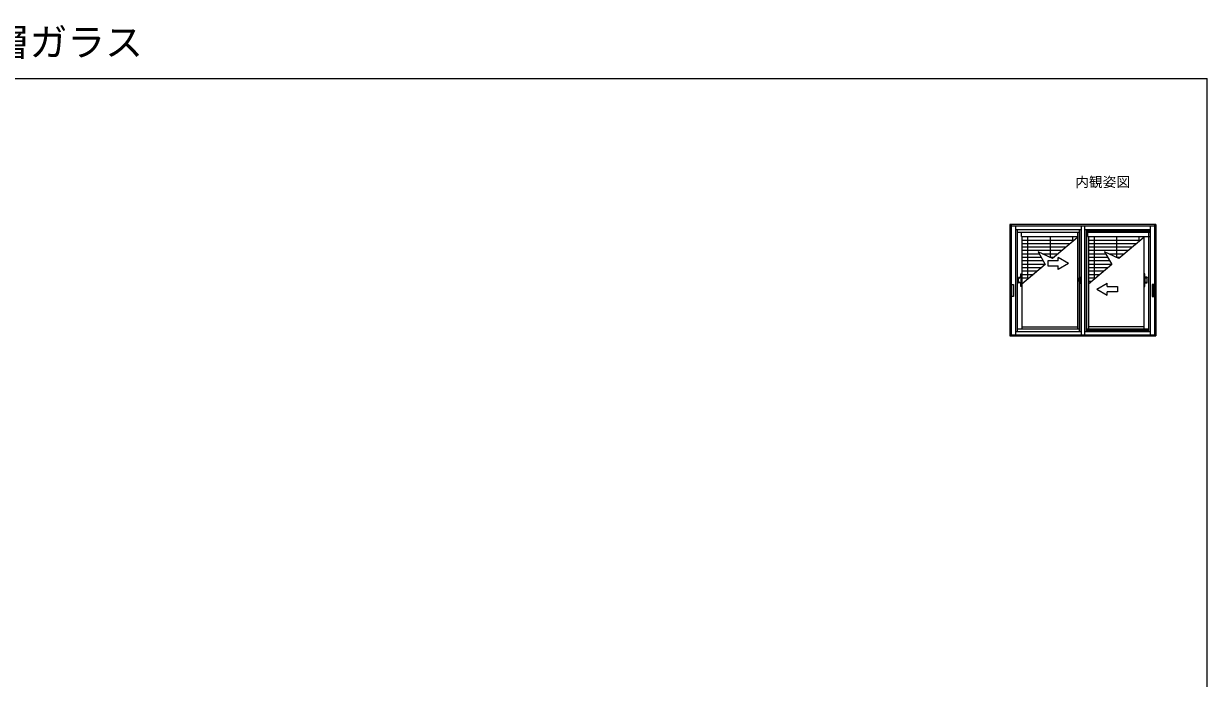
# Model space of a CAD drawing. Units: millimetres, scale not verified. Extents: x -525 to 525, y -783 to 779.
# Drawn here: x -165 to 525, y 398 to 779 of the extents above; entities that cross this region are included whole.
import ezdxf
from ezdxf.enums import TextEntityAlignment as Align

# ---------------------------------------------------------------- set-up
doc = ezdxf.new("R2010")
doc.units = ezdxf.units.MM
doc.header["$LTSCALE"] = 4
for name, color, linetype in [('0-1_USER1', 3, 'Continuous'), ('0-2_YKK_11', 7, 'Continuous'), ('0-6_YKK_A1', 4, 'Continuous'), ('0-8_YKK_ZWAK', 7, 'Continuous')]:
    doc.layers.add(name, color=color, linetype=linetype)
doc.styles.add('ＭＳ ゴシック', font='')
doc.styles.get('ＭＳ ゴシック').set_extended_font_data('MS Gothic')

msp = doc.modelspace()

# ---------------------------------------------------------------- linework, layer by layer
at = {"layer": '0-2_YKK_11'}
for p, q in [((414.275, 657.625), (450.425, 657.625)), ((454.575, 659.05), (491.825, 659.05)), ((454.575, 658.25), (491.825, 658.25)), ((454.575, 657.625), (491.825, 657.625)), ((416.7, 654.99), (449.55, 654.99)), ((455.45, 654.99), (491.825, 654.99)), ((490.725, 600.63), (454.575, 600.63)), ((490.725, 599.83), (454.575, 599.83))]:
    msp.add_line(p, q, dxfattribs=at)
at = {"layer": '0-6_YKK_A1', "color": 7}
for p, q in [((495, 662.1), (410, 662.1)), ((410, 662.1), (410, 597.1)), ((410.7, 662.1), (410.7, 597.1)), ((494.3, 662.1), (494.3, 597.1)), ((495, 662.1), (495, 597.1)), ((494.3, 661), (410.7, 661)), ((413.175, 661), (413.175, 597.8)), ((413.3, 661.015), (413.3, 661)), ((413.3, 659.125), (413.3, 599.73)), ((414.275, 659.125), (414.275, 599.73)), ((450.425, 659.125), (450.425, 631.236)), ((451.4, 659.125), (451.4, 599.73)), ((453.6, 659.125), (453.6, 599.73)), ((454.575, 659.125), (454.575, 599.73)), ((490.725, 659.125), (490.725, 599.73)), ((491.7, 659.125), (491.7, 599.73)), ((491.825, 597.8), (491.825, 661)), ((416.95, 654.99), (416.95, 601.255)), ((449.3, 654.99), (449.3, 601.255)), ((455.7, 654.99), (455.7, 601.255)), ((488.05, 654.99), (488.05, 601.255)), ((450.425, 628.598), (450.425, 599.73)), ((414.275, 601.255), (450.425, 601.255)), ((416.95, 602.38), (449.3, 602.38)), ((454.575, 601.255), (490.725, 601.255)), ((488.05, 602.38), (455.7, 602.38)), ((410, 597.1), (495, 597.1)), ((410.7, 597.8), (494.3, 597.8)), ((413.175, 599.73), (451.525, 599.73)), ((453.475, 599.73), (491.825, 599.73))]:
    msp.add_line(p, q, dxfattribs=at)
at = {"layer": '0-6_YKK_A1'}
for p, q in [((413.175, 659.125), (451.525, 659.125)), ((416.7, 654.99), (416.7, 657.615)), ((449.55, 654.99), (449.55, 657.615)), ((451.525, 661), (451.525, 597.8)), ((453.475, 661), (453.475, 597.8)), ((453.475, 659.125), (491.825, 659.125)), ((455.45, 654.99), (455.45, 657.615)), ((416.95, 652.99), (447.566, 652.99)), ((416.95, 650.99), (445.183, 650.99)), ((416.95, 648.99), (442.799, 648.99)), ((420.272, 654.99), (420.272, 630.13)), ((433.366, 654.99), (433.366, 642.927)), ((449.3, 654.445), (434.776, 642.257)), ((446.41, 654.99), (446.41, 652.02)), ((455.7, 652.99), (486.217, 652.99)), ((455.7, 650.99), (483.883, 650.99)), ((455.7, 648.99), (481.499, 648.99)), ((459.023, 654.99), (459.023, 630.13)), ((472.066, 654.99), (472.066, 642.927)), ((488.05, 654.528), (473.426, 642.257)), ((485.06, 654.99), (485.06, 652.02)), ((416.95, 646.99), (440.416, 646.99)), ((416.95, 644.99), (427.133, 644.99)), ((416.95, 642.99), (428.238, 642.99)), ((426.46, 646.207), (430.586, 638.741)), ((434.776, 642.257), (426.46, 646.207)), ((429.022, 644.99), (438.032, 644.99)), ((433.233, 642.99), (435.649, 642.99)), ((444.175, 639.365), (438.175, 642.829)), ((438.175, 640.865), (438.175, 642.829)), ((455.7, 646.99), (479.116, 646.99)), ((455.7, 644.99), (465.833, 644.99)), ((455.7, 642.99), (466.938, 642.99)), ((465.16, 646.207), (469.286, 638.741)), ((473.476, 642.257), (465.16, 646.207)), ((467.722, 644.99), (476.732, 644.99)), ((471.933, 642.99), (474.349, 642.99)), ((416.95, 640.99), (429.343, 640.99)), ((416.95, 638.99), (430.448, 638.99)), ((430.536, 638.741), (416.95, 627.342)), ((416.95, 636.99), (428.498, 636.99)), ((416.95, 634.99), (426.065, 634.99)), ((444.175, 639.365), (438.175, 635.901)), ((438.175, 635.901), (438.175, 637.865)), ((455.7, 640.99), (468.043, 640.99)), ((455.7, 638.99), (469.148, 638.99)), ((469.286, 638.741), (455.7, 627.341)), ((455.7, 636.99), (467.198, 636.99)), ((455.7, 634.99), (464.815, 634.99)), ((415.078, 628.019), (415.078, 631.211)), ((415.127, 631.261), (416.334, 631.261)), ((416.334, 627.969), (415.127, 627.969)), ((415.708, 631.011), (415.558, 630.861)), ((415.558, 630.861), (415.858, 630.861)), ((415.858, 630.861), (415.708, 631.011)), ((416.348, 631.236), (416.348, 627.994)), ((416.358, 633.147), (416.358, 633.24)), ((416.358, 625.99), (416.358, 627.971)), ((416.767, 631.258), (416.363, 631.258)), ((416.363, 627.972), (416.767, 627.972)), ((416.408, 633.29), (416.683, 633.29)), ((416.733, 631.258), (416.733, 633.14)), ((416.733, 627.972), (416.733, 625.99)), ((416.817, 628.021), (416.817, 631.209)), ((416.95, 632.99), (423.681, 632.99)), ((416.95, 630.99), (421.298, 630.99)), ((449.962, 629.35), (451.614, 629.35)), ((450.125, 630.08), (450.125, 628.863)), ((450.173, 628.813), (450.38, 628.806)), ((450.713, 630.217), (450.325, 630.217)), ((450.325, 629.158), (450.325, 630.217)), ((450.325, 629.155), (450.325, 629.158)), ((450.326, 629.108), (450.325, 629.155)), ((450.326, 629.118), (450.325, 629.155)), ((450.35, 630.145), (450.713, 630.145)), ((450.35, 629.165), (450.35, 630.145)), ((450.359, 631.234), (450.799, 631.249)), ((450.38, 628.978), (450.38, 628.806)), ((450.595, 628.978), (450.38, 628.978)), ((450.395, 628.978), (450.395, 628.963)), ((450.395, 628.963), (450.395, 628.826)), ((450.525, 628.462), (450.525, 628.412)), ((450.713, 628.412), (450.525, 628.412)), ((450.55, 628.487), (450.713, 628.487)), ((450.595, 628.984), (450.595, 628.978)), ((450.635, 628.984), (450.595, 628.984)), ((450.635, 629.768), (450.635, 628.984)), ((450.81, 629.768), (450.635, 629.768)), ((450.715, 629.51), (450.64, 629.51)), ((450.64, 629.487), (450.64, 629.51)), ((450.64, 629.487), (450.64, 629.285)), ((450.715, 629.285), (450.64, 629.285)), ((450.715, 629.487), (450.715, 629.51)), ((450.75, 629.51), (450.715, 629.51)), ((450.715, 629.487), (450.715, 629.285)), ((450.787, 629.506), (450.74, 629.503)), ((450.75, 628.909), (450.74, 628.909)), ((450.75, 630.107), (450.75, 629.51)), ((450.75, 629.504), (450.75, 628.524)), ((450.75, 629.179), (450.75, 628.909)), ((450.81, 630.065), (450.81, 629.768)), ((450.825, 630.065), (450.81, 630.065)), ((450.81, 629.524), (450.81, 629.625)), ((450.825, 631.224), (450.825, 630.065)), ((450.825, 630.105), (450.825, 629.546)), ((450.825, 628.802), (450.825, 629.898)), ((450.825, 629.546), (450.825, 629.322)), ((450.825, 629.322), (450.825, 628.524)), ((450.85, 629.923), (450.95, 629.925)), ((450.95, 628.775), (450.85, 628.777)), ((450.95, 631.011), (450.95, 630.125)), ((451.1, 630.125), (450.95, 630.125)), ((450.95, 629.758), (450.95, 630.071)), ((450.95, 628.629), (450.95, 628.942)), ((450.95, 627.689), (450.95, 628.575)), ((451.1, 628.575), (450.95, 628.575)), ((451.1, 630.1), (450.974, 630.096)), ((451.1, 628.6), (450.974, 628.604)), ((450.975, 630.1), (450.975, 630.125)), ((451.1, 630.1), (450.975, 630.1)), ((450.975, 628.6), (450.975, 628.575)), ((451.1, 628.6), (450.975, 628.6)), ((451.1, 631.065), (450.998, 631.061)), ((450.998, 629.684), (450.998, 629.016)), ((451.1, 627.635), (450.998, 627.639)), ((451.01, 629.683), (451.01, 628.667)), ((451.495, 629.724), (451.035, 629.708)), ((451.035, 628.642), (451.495, 628.626)), ((451.06, 630.1), (451.06, 630.099)), ((451.06, 628.6), (451.06, 628.601)), ((451.1, 631.065), (451.1, 630.1)), ((451.1, 631.061), (451.1, 630.1)), ((451.1, 628.6), (451.1, 627.639)), ((451.1, 627.635), (451.1, 628.6)), ((451.124, 631.086), (451.525, 631.1)), ((451.124, 627.614), (451.525, 627.6)), ((451.18, 629.84), (451.18, 629.77)), ((451.365, 629.865), (451.205, 629.865)), ((451.205, 629.745), (451.365, 629.745)), ((451.39, 629.84), (451.39, 629.77)), ((451.51, 629.709), (451.51, 628.641)), ((451.51, 629.709), (451.51, 629.704)), ((451.525, 629.487), (451.51, 629.487)), ((451.525, 629.162), (451.51, 629.162)), ((451.525, 631.1), (451.525, 627.6)), ((455.7, 632.99), (462.432, 632.99)), ((455.7, 630.99), (460.048, 630.99)), ((455.7, 628.99), (457.665, 628.99)), ((460.687, 624.365), (466.687, 627.829)), ((466.687, 625.865), (466.687, 627.829)), ((488.201, 628.028), (488.201, 631.216)), ((488.654, 627.979), (488.25, 627.979)), ((488.251, 631.265), (488.654, 631.265)), ((488.285, 631.265), (488.285, 633.147)), ((488.285, 627.979), (488.285, 625.997)), ((488.61, 633.297), (488.335, 633.297)), ((488.66, 633.154), (488.66, 633.247)), ((488.66, 625.997), (488.66, 627.979)), ((488.669, 631.243), (488.669, 628.001)), ((489.89, 631.268), (488.683, 631.268)), ((488.683, 627.976), (489.89, 627.976)), ((489.159, 630.868), (489.309, 631.018)), ((489.459, 630.868), (489.159, 630.868)), ((489.309, 631.018), (489.459, 630.868)), ((489.94, 628.026), (489.94, 631.218)), ((411.087, 620.15), (411.087, 627.05)), ((411.137, 627.1), (412.037, 627.1)), ((412.087, 627.05), (412.087, 620.15)), ((416.683, 625.94), (416.408, 625.94)), ((460.687, 624.365), (466.687, 620.901)), ((466.687, 620.901), (466.687, 622.865)), ((488.335, 625.947), (488.61, 625.947)), ((492.913, 627.05), (492.913, 620.15)), ((493.863, 627.1), (492.963, 627.1)), ((493.913, 620.15), (493.913, 627.05)), ((412.037, 620.1), (411.137, 620.1)), ((492.963, 620.1), (493.863, 620.1))]:
    msp.add_line(p, q, dxfattribs=at)
for points in [[(438.175, 640.865), (432.175, 640.865), (432.175, 637.865), (438.175, 637.865)], [(415.127, 631.261), (415.119, 631.26), (415.11, 631.258), (415.103, 631.254), (415.095, 631.249), (415.089, 631.243), (415.084, 631.236), (415.081, 631.228), (415.078, 631.22), (415.078, 631.211)], [(415.078, 628.019), (415.078, 628.01), (415.081, 628.002), (415.084, 627.994), (415.089, 627.987), (415.095, 627.981), (415.103, 627.976), (415.11, 627.972), (415.119, 627.97), (415.127, 627.969)], [(416.334, 631.261), (416.336, 631.26), (416.338, 631.259), (416.341, 631.258), (416.343, 631.256), (416.344, 631.253), (416.346, 631.25), (416.347, 631.247), (416.348, 631.243), (416.348, 631.239), (416.348, 631.236)], [(416.348, 627.994), (416.348, 627.99), (416.348, 627.986), (416.347, 627.983), (416.346, 627.979), (416.344, 627.977), (416.343, 627.974), (416.341, 627.972), (416.338, 627.97), (416.336, 627.969), (416.334, 627.969)], [(416.336, 631.26), (416.337, 631.26), (416.339, 631.26), (416.34, 631.26), (416.343, 631.259), (416.345, 631.259), (416.348, 631.259), (416.351, 631.259), (416.354, 631.258), (416.357, 631.258), (416.36, 631.258), (416.363, 631.258)], [(416.363, 627.972), (416.359, 627.971), (416.356, 627.971), (416.352, 627.971), (416.348, 627.971), (416.345, 627.971), (416.342, 627.97), (416.339, 627.97), (416.337, 627.97), (416.336, 627.969)], [(416.358, 631.258), (416.358, 633.14), (416.358, 633.147)], [(416.733, 633.24), (416.733, 633.147), (416.733, 633.14)], [(416.817, 631.209), (416.816, 631.217), (416.814, 631.226), (416.81, 631.233), (416.805, 631.24), (416.799, 631.247), (416.792, 631.252), (416.784, 631.255), (416.776, 631.257), (416.767, 631.258)], [(416.767, 627.972), (416.776, 627.972), (416.784, 627.974), (416.792, 627.978), (416.799, 627.983), (416.805, 627.989), (416.81, 627.996), (416.814, 628.004), (416.816, 628.013), (416.817, 628.021)], [(450.74, 629.503), (450.74, 628.805), (450.395, 628.826)], [(450.525, 628.412), (450.503, 628.442), (450.492, 628.459)], [(450.75, 629.285), (450.74, 629.285), (450.715, 629.285)], [(450.825, 629.649), (450.81, 629.649), (450.75, 629.649)], [(450.81, 629.625), (450.81, 629.653), (450.81, 629.768)], [(450.998, 629.684), (450.998, 629.684), (450.989, 629.686), (450.979, 629.691), (450.967, 629.704), (450.954, 629.73), (450.95, 629.758)], [(450.95, 628.942), (450.95, 628.951), (450.958, 628.979), (450.965, 628.992), (450.974, 629.004), (450.982, 629.011), (450.993, 629.015), (450.998, 629.016)], [(488.201, 631.216), (488.202, 631.224), (488.204, 631.233), (488.207, 631.241), (488.212, 631.248), (488.219, 631.254), (488.226, 631.259), (488.234, 631.263), (488.242, 631.265), (488.251, 631.265)], [(488.25, 627.979), (488.242, 627.98), (488.234, 627.982), (488.226, 627.985), (488.219, 627.99), (488.212, 627.997), (488.207, 628.004), (488.204, 628.011), (488.202, 628.02), (488.201, 628.028)], [(488.285, 633.247), (488.285, 633.154), (488.285, 633.147)], [(488.682, 631.268), (488.681, 631.267), (488.679, 631.267), (488.677, 631.267), (488.675, 631.267), (488.672, 631.266), (488.67, 631.266), (488.667, 631.266), (488.664, 631.266), (488.661, 631.266), (488.657, 631.266), (488.654, 631.265)], [(488.654, 627.979), (488.658, 627.979), (488.662, 627.979), (488.666, 627.978), (488.669, 627.978), (488.673, 627.978), (488.676, 627.978), (488.678, 627.977), (488.68, 627.977), (488.682, 627.977)], [(488.66, 631.266), (488.66, 633.147), (488.66, 633.154)], [(488.683, 631.268), (488.681, 631.268), (488.679, 631.267), (488.677, 631.265), (488.675, 631.263), (488.673, 631.26), (488.672, 631.258), (488.67, 631.254), (488.669, 631.251), (488.669, 631.247), (488.669, 631.243)], [(488.669, 628.001), (488.669, 627.998), (488.669, 627.994), (488.67, 627.99), (488.672, 627.987), (488.673, 627.984), (488.675, 627.981), (488.677, 627.979), (488.679, 627.978), (488.681, 627.977), (488.683, 627.976)], [(489.89, 631.268), (489.899, 631.267), (489.907, 631.265), (489.915, 631.261), (489.922, 631.256), (489.928, 631.25), (489.933, 631.243), (489.937, 631.235), (489.939, 631.227), (489.94, 631.218)], [(489.94, 628.026), (489.939, 628.017), (489.937, 628.009), (489.933, 628.001), (489.928, 627.994), (489.922, 627.988), (489.915, 627.983), (489.907, 627.979), (489.899, 627.977), (489.89, 627.976)], [(466.687, 625.865), (472.687, 625.865), (472.687, 622.865), (466.687, 622.865)]]:
    msp.add_lwpolyline(points, dxfattribs=at)
for points in [[(415.858, 628.369), (415.558, 628.369), (415.708, 628.219)], [(489.159, 628.376), (489.459, 628.376), (489.309, 628.226)]]:
    msp.add_lwpolyline(points, close=True, dxfattribs=at)
for centre, radius, start, end in [((416.408, 633.24), 0.05, 90, 180), ((416.683, 633.24), 0.05, 360, 90), ((453.75, 630.045), 3.625, 161.41884, 179.44058), ((450.175, 628.863), 0.05, 180, 268), ((450.361, 631.184), 0.05, 92, 161.41884), ((450.35, 630.17), 0.025, 180, 270), ((451.801, 629.155), 1.476, 179.91894, 190.81318), ((451.633, 629.097), 1.307, 179.5362, 192.85144), ((451.822, 629.124), 1.472, 178.42075, 189.33089), ((451.274, 629.018), 0.933, 188.62914, 193.1575), ((451.633, 629.097), 1.307, 192.85144, 209.23122), ((451.274, 629.018), 0.933, 193.1575, 216.63292), ((451.235, 629.038), 0.88, 189.9821, 192.05297), ((451.235, 629.038), 0.88, 192.05297, 193.52399), ((451.235, 629.038), 0.88, 193.52399, 218.82619), ((450.55, 628.462), 0.025, 90, 180), ((450.713, 630.105), 0.113, 0, 90), ((450.713, 630.107), 0.0375, 0, 90), ((450.713, 628.524), 0.0375, 270, 0), ((450.713, 628.524), 0.113, 270, 0), ((450.8, 631.224), 0.025, 0, 92), ((450.85, 629.898), 0.025, 91, 180), ((450.85, 628.802), 0.025, 180, 269.00002), ((451, 631.011), 0.05, 92, 180), ((450.975, 630.071), 0.025, 91.99999, 180), ((450.975, 628.629), 0.025, 180, 268.00001), ((451, 627.689), 0.05, 180, 268), ((451.035, 629.682), 0.0254, 88.99206, 157.90245), ((451.035, 628.668), 0.0256, 202.43823, 270.66726), ((451.125, 631.061), 0.025, 92, 180), ((451.125, 627.639), 0.025, 180, 268), ((451.205, 629.84), 0.025, 90, 180), ((451.205, 629.77), 0.025, 180, 270), ((451.365, 629.84), 0.025, 0, 90), ((451.365, 629.77), 0.025, 270, 0), ((488.335, 633.247), 0.05, 89.99958, 179.99958), ((488.61, 633.247), 0.05, 359.99958, 89.99958), ((411.137, 627.05), 0.05, 90, 180), ((412.037, 627.05), 0.05, 0, 90), ((416.408, 625.99), 0.05, 180, 270), ((416.683, 625.99), 0.05, 270, 360), ((488.335, 625.997), 0.05, 179.99958, 269.99958), ((488.61, 625.997), 0.05, 269.99958, 359.99958), ((492.963, 627.05), 0.05, 90, 180), ((493.863, 627.05), 0.05, 0, 90), ((411.137, 620.15), 0.05, 180, 270), ((412.037, 620.15), 0.05, 270, 0), ((492.963, 620.15), 0.05, 180, 270), ((493.863, 620.15), 0.05, 270, 0)]:
    msp.add_arc(centre, radius, start, end, dxfattribs=at)
for centre, major_axis, ratio, start_param, end_param in [((450.785, 629.523), (-0.025, -0.001), 0.686698, 1.6043462, 3.114056), ((451.035, 629.683), (-0.0236, 0.0086), 0.995692, 6.2803203, 6.6313047), ((451.035, 628.667), (-0.0236, -0.0086), 0.995692, 5.9350659, 6.2860503), ((451.495, 629.709), (0.0106, 0.011), 0.965668, 5.4977978, 7.1034794), ((451.495, 628.641), (-0.0106, 0.011), 0.965668, 2.3212985, 3.9269802)]:
    msp.add_ellipse(centre, major_axis=major_axis, ratio=ratio, start_param=start_param, end_param=end_param, dxfattribs=at)
at = {"layer": '0-8_YKK_ZWAK'}
msp.add_line((-525, 747.1), (525, 747.1), dxfattribs=at)
msp.add_lwpolyline([(-525, -782.9), (525, -782.9), (525, 747.1)], dxfattribs=at)

# ---------------------------------------------------------------- texts
at = {"layer": '0-1_USER1', "style": 'ＭＳ ゴシック'}
for s, height, p in [('ウチリモ 内窓用\u3000ブラインド入複層ガラス', 16.13, (-524.125, 755.35)), ('内観姿図', 5.865, (448, 682.1))]:
    msp.add_text(s, height=height, dxfattribs=at).set_placement(p, align=Align.BOTTOM_LEFT)

doc.saveas('drawing.dxf')
